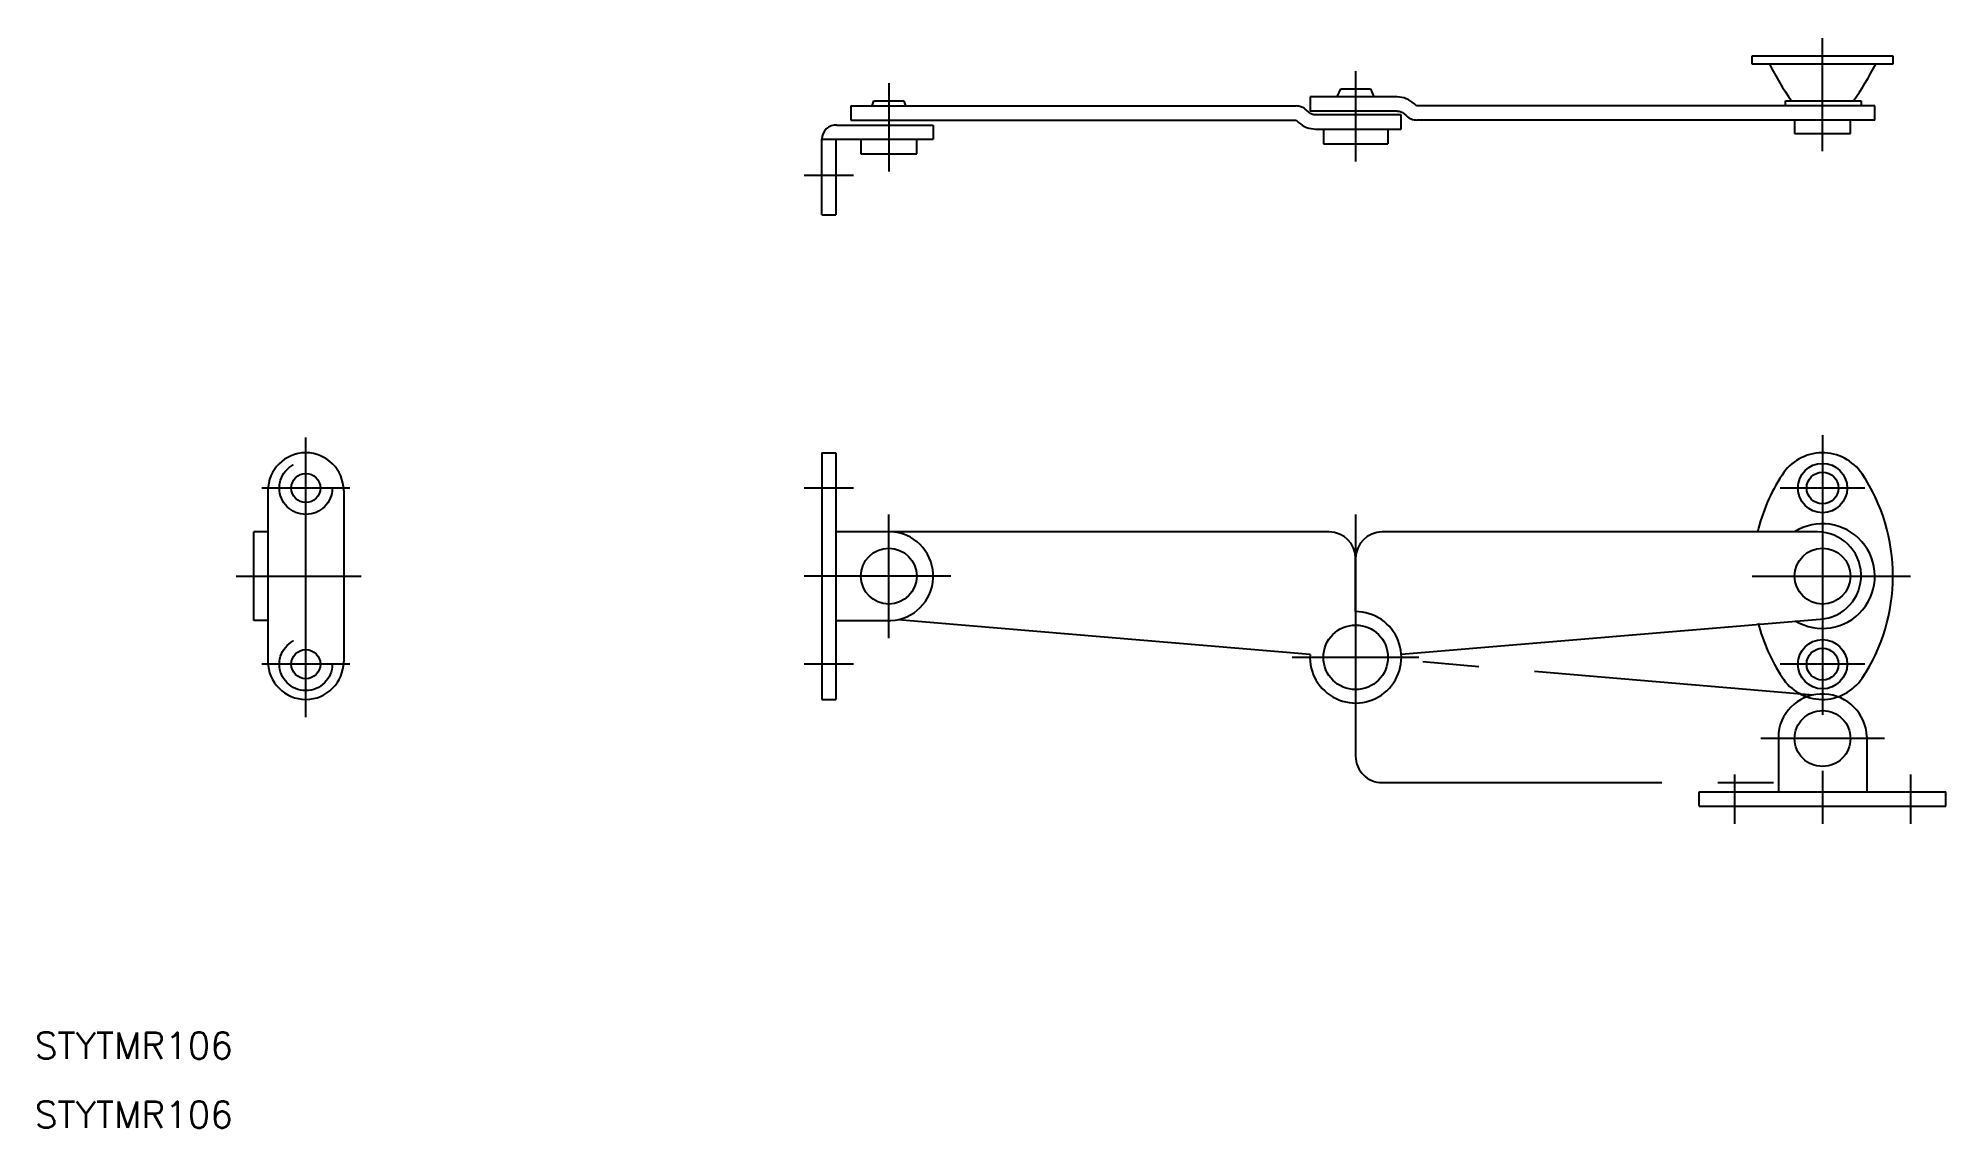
# Model space of a CAD drawing. Extents: x -150 to 67, y -53 to 70.
import ezdxf

# ---------------------------------------------------------------- set-up
doc = ezdxf.new("R2010")
doc.units = 0
for name, pattern in [('CENTER', [50.8, 31.75, -6.35, 6.35, -6.35]), ('DASHED', [19.05, 12.7, -6.35]), ('PHANTOM', [63.5, 31.75, -6.35, 6.35, -6.35, 6.35, -6.35])]:
    doc.linetypes.add(name, pattern=pattern)
doc.layers.get('0').update_dxf_attribs({"linetype": 'CONTINUOUS'})
doc.layers.add('CENTER', color=1, linetype='CENTER')
doc.styles.get("Standard").update_dxf_attribs({"font": 'txt.shx', "height": 3, "bigfont": 'bigfont.shx'})

msp = doc.modelspace()

# ---------------------------------------------------------------- linework, layer by layer
at = {"color": 7, "linetype": 'CONTINUOUS'}
for p, q in [((45, 68.3), (61, 68.3)), ((45, 67.35), (45, 68.3)), ((61, 67.35), (45, 67.35)), ((61, 68.3), (61, 67.35)), ((-54.9, 62.6), (-54.69, 63.18)), ((-54.69, 63.18), (-51.31, 63.18)), ((-51.31, 63.18), (-51.1, 62.6)), ((4.72, 63.62), (-5.18, 63.62)), ((-5.18, 63.62), (-5.18, 62.02)), ((-2.08, 63.62), (-1.7, 64.56)), ((-1.7, 64.56), (1.7, 64.56)), ((1.7, 64.56), (2.08, 63.62)), ((6.91, 62.61), (6.63, 62.87)), ((48.78, 63.18), (57.38, 63.18)), ((48.78, 62.6), (48.78, 63.18)), ((57.38, 63.18), (57.38, 62.6)), ((-57.29, 62.6), (-6.77, 62.6)), ((-57.29, 62.6), (-57.29, 61)), ((-57.29, 61), (-6.77, 61)), ((-6.6, 62.59), (-6.77, 62.6)), ((-6.77, 61), (-6.48, 60.74)), ((-6.44, 62.57), (-6.6, 62.59)), ((-6.29, 62.53), (-6.44, 62.57)), ((-6.14, 62.48), (-6.29, 62.53)), ((-5.99, 62.41), (-6.14, 62.48)), ((-5.85, 62.34), (-5.99, 62.41)), ((-5.72, 62.24), (-5.85, 62.34)), ((-5.59, 62.14), (-5.72, 62.24)), ((-5.32, 61.88), (-5.59, 62.14)), ((-5.23, 61.81), (-5.32, 61.88)), ((-5.15, 61.75), (-5.23, 61.81)), ((4.72, 62.02), (-5.18, 62.02)), ((-5.05, 61.7), (-5.15, 61.75)), ((-4.96, 61.66), (-5.05, 61.7)), ((-4.86, 61.62), (-4.96, 61.66)), ((-4.75, 61.6), (-4.86, 61.62)), ((-4.65, 61.58), (-4.75, 61.6)), ((-4.54, 61.58), (-4.65, 61.58)), ((5.18, 61.58), (-4.54, 61.58)), ((4.72, 62.02), (4.83, 62.01)), ((4.83, 62.01), (4.94, 62)), ((4.94, 62), (5.04, 61.98)), ((5.04, 61.98), (5.14, 61.94)), ((5.14, 61.94), (5.24, 61.9)), ((5.18, 59.98), (5.18, 61.58)), ((5.24, 61.9), (5.33, 61.84)), ((5.33, 61.84), (5.42, 61.78)), ((5.42, 61.78), (5.5, 61.71)), ((5.5, 61.71), (5.78, 61.46)), ((5.78, 61.46), (5.9, 61.35)), ((5.9, 61.35), (6.04, 61.26)), ((6.04, 61.26), (6.18, 61.18)), ((6.18, 61.18), (6.32, 61.12)), ((6.32, 61.12), (6.47, 61.07)), ((6.47, 61.07), (6.63, 61.03)), ((6.63, 61.03), (6.79, 61.01)), ((6.79, 61.01), (6.95, 61)), ((6.93, 62.6), (6.91, 62.61)), ((6.95, 62.6), (6.93, 62.6)), ((58.94, 62.6), (6.95, 62.6)), ((58.94, 61), (6.95, 61)), ((49.83, 61), (49.83, 59.46)), ((56.17, 59.46), (56.17, 61)), ((58.94, 61), (58.94, 62.6)), ((-60.6, 58.83), (-47.95, 58.83)), ((-60.6, 50.23), (-60.6, 58.83)), ((-59, 58.83), (-59, 50.23)), ((-58.89, 60.43), (-47.95, 60.43)), ((-56.17, 58.83), (-56.17, 57.16)), ((-49.83, 57.16), (-49.83, 58.83)), ((-47.95, 60.43), (-47.95, 58.83)), ((-4.54, 59.98), (5.18, 59.98)), ((-3.66, 59.98), (-3.66, 58.29)), ((3.66, 59.98), (3.66, 58.29)), ((49.83, 59.46), (56.17, 59.46)), ((-56.17, 57.16), (-49.83, 57.16)), ((-3.66, 58.29), (3.66, 58.29)), ((-60.6, 50.23), (-59, 50.23)), ((-60.6, 23.22), (-60.6, -4.78)), ((-60.6, 23.22), (-59, 23.22)), ((-59, 23.22), (-59, -4.78)), ((-123.48, 18.92), (-123.48, 14.23)), ((-114.88, 18.92), (-114.88, -0.48)), ((-125.08, 4.17), (-125.08, 14.23)), ((-123.48, 14.23), (-125.08, 14.23)), ((-3, 14.23), (-59, 14.23)), ((-52.5, 14.23), (-52.6, 14.23)), ((52.43, 14.23), (3, 14.23)), ((0, 5.19), (0, 11.23)), ((5.18, 0.34), (52.75, 4.34)), ((-123.48, 4.17), (-125.08, 4.17)), ((-123.48, 4.17), (-123.48, -0.48)), ((-59, 4.17), (-52.78, 4.17)), ((-51.93, 4.29), (-5.18, 0.34)), ((-60.6, -4.78), (-59, -4.78))]:
    msp.add_line(p, q, dxfattribs=at)
at = {"color": 3, "linetype": 'DASHED'}
msp.add_line((-123.48, 14.23), (-123.48, 4.17), dxfattribs=at)
at = {"color": 3, "linetype": 'PHANTOM'}
for p, q in [((51.93, -4.29), (5.18, -0.32)), ((0, -6.29), (0, -11.23)), ((47.99, -8.56), (47.99, -15.29)), ((60.05, -9.22), (45.99, -9.22)), ((47.99, -8.73), (47.99, -8.82)), ((58.05, -15.29), (58.05, -9)), ((3, -14.23), (47.99, -14.23)), ((43, -13.29), (43, -18.89)), ((63, -13.29), (63, -18.89)), ((39, -15.29), (67, -15.29)), ((39, -16.89), (39, -15.29)), ((39, -16.89), (67, -16.89)), ((67, -16.89), (67, -15.29))]:
    msp.add_line(p, q, dxfattribs=at)
at = {"color": 3, "linetype": 'DASHED'}
for centre in [(-119.18, 19.22), (-119.18, -0.78)]:
    msp.add_circle(centre, 3, dxfattribs=at)
at = {"color": 7, "linetype": 'CONTINUOUS'}
for centre, radius in [((53, 19.22), 2.8), ((-119.18, 19.22), 1.65), ((53, 19.22), 1.8), ((-53, 9.22), 3.17), ((53, 9.22), 3.17), ((0, 0), 3.66), ((-119.18, -0.78), 1.65), ((53, -0.78), 2.8), ((53, -0.78), 1.8)]:
    msp.add_circle(centre, radius, dxfattribs=at)
at = {"color": 3, "linetype": 'PHANTOM'}
msp.add_circle((53, -9.22), 3.17, dxfattribs=at)
at = {"color": 7, "linetype": 'CONTINUOUS'}
for centre, radius, start, end in [((77.7, 83), 34.49, 206.9787, 215.0776), ((28.29, 83), 34.5, 324.9221, 333.019), ((4.72, 60.82), 2.8, 47.1932, 90.002), ((-4.52, 62.88), 2.91, 227.5889, 269.7249), ((-59, 58.83), 1.6, 86.0501, 179.9996), ((-119.18, 18.92), 4.3, 90, 180), ((-119.18, 18.92), 4.3, 0, 90), ((52.99, 17.8), 5.42, 33.8663, 147.7375), ((66.03, 9.22), 21.03, 146.9385, 166.2245), ((40.08, 9.22), 20.92, 0, 33.6789), ((-53, 9.22), 5.05, 272.5408, 82.4952), ((-3, 11.23), 3, 0, 90), ((3, 11.23), 3, 90, 180), ((53, 9.22), 5.94, 238.5186, 122.4941), ((52.43, 9.28), 4.95, 273.7225, 90.0001), ((40.08, 9.22), 20.92, 326.3211, 0), ((0, 0), 5.19, 176.2748, 90), ((66.03, 9.22), 21.03, 194.7019, 213.0615), ((-119.18, -0.48), 4.3, 180, 270), ((-119.18, -0.48), 4.3, 270, 0), ((52.99, 0.64), 5.42, 212.2625, 326.1337)]:
    msp.add_arc(centre, radius, start, end, dxfattribs=at)
at = {"color": 3, "linetype": 'PHANTOM'}
for centre, radius, start, end in [((53, -9.22), 5.05, 2.5408, 172.4952), ((3, -11.23), 3, 180, 270)]:
    msp.add_arc(centre, radius, start, end, dxfattribs=at)
at = {"layer": 'CENTER', "color": 1, "linetype": 'CENTER'}
for p, q in [((53, 57.46), (53, 70.3)), ((-53, 65.18), (-53, 55.16)), ((0, 66.56), (0, 56.29)), ((-57, 54.7), (-62.6, 54.7)), ((-119.18, -6.78), (-119.18, 25.22)), ((53, 25.22), (53, -18.89)), ((-114.18, 19.22), (-124.18, 19.22)), ((-57, 19.22), (-62.6, 19.22)), ((57.8, 19.22), (48.2, 19.22)), ((-53, 2.17), (-53, 16.23)), ((0, 16.23), (0, -7.19)), ((-127.08, 9.22), (-112.88, 9.22)), ((-45.95, 9.22), (-62.6, 9.22)), ((45, 9.22), (63, 9.22)), ((-7.19, 0), (7.19, 0)), ((-114.18, -0.78), (-124.18, -0.78)), ((-57, -0.78), (-62.6, -0.78)), ((57.8, -0.78), (48.2, -0.78))]:
    msp.add_line(p, q, dxfattribs=at)

# ---------------------------------------------------------------- texts
at = {"color": 7, "linetype": 'CONTINUOUS'}
for p in [(-149.95, -45.58), (-149.95, -53.42)]:
    msp.add_text('STYTMR106', height=3, dxfattribs=at).set_placement(p)

doc.saveas('drawing.dxf')
